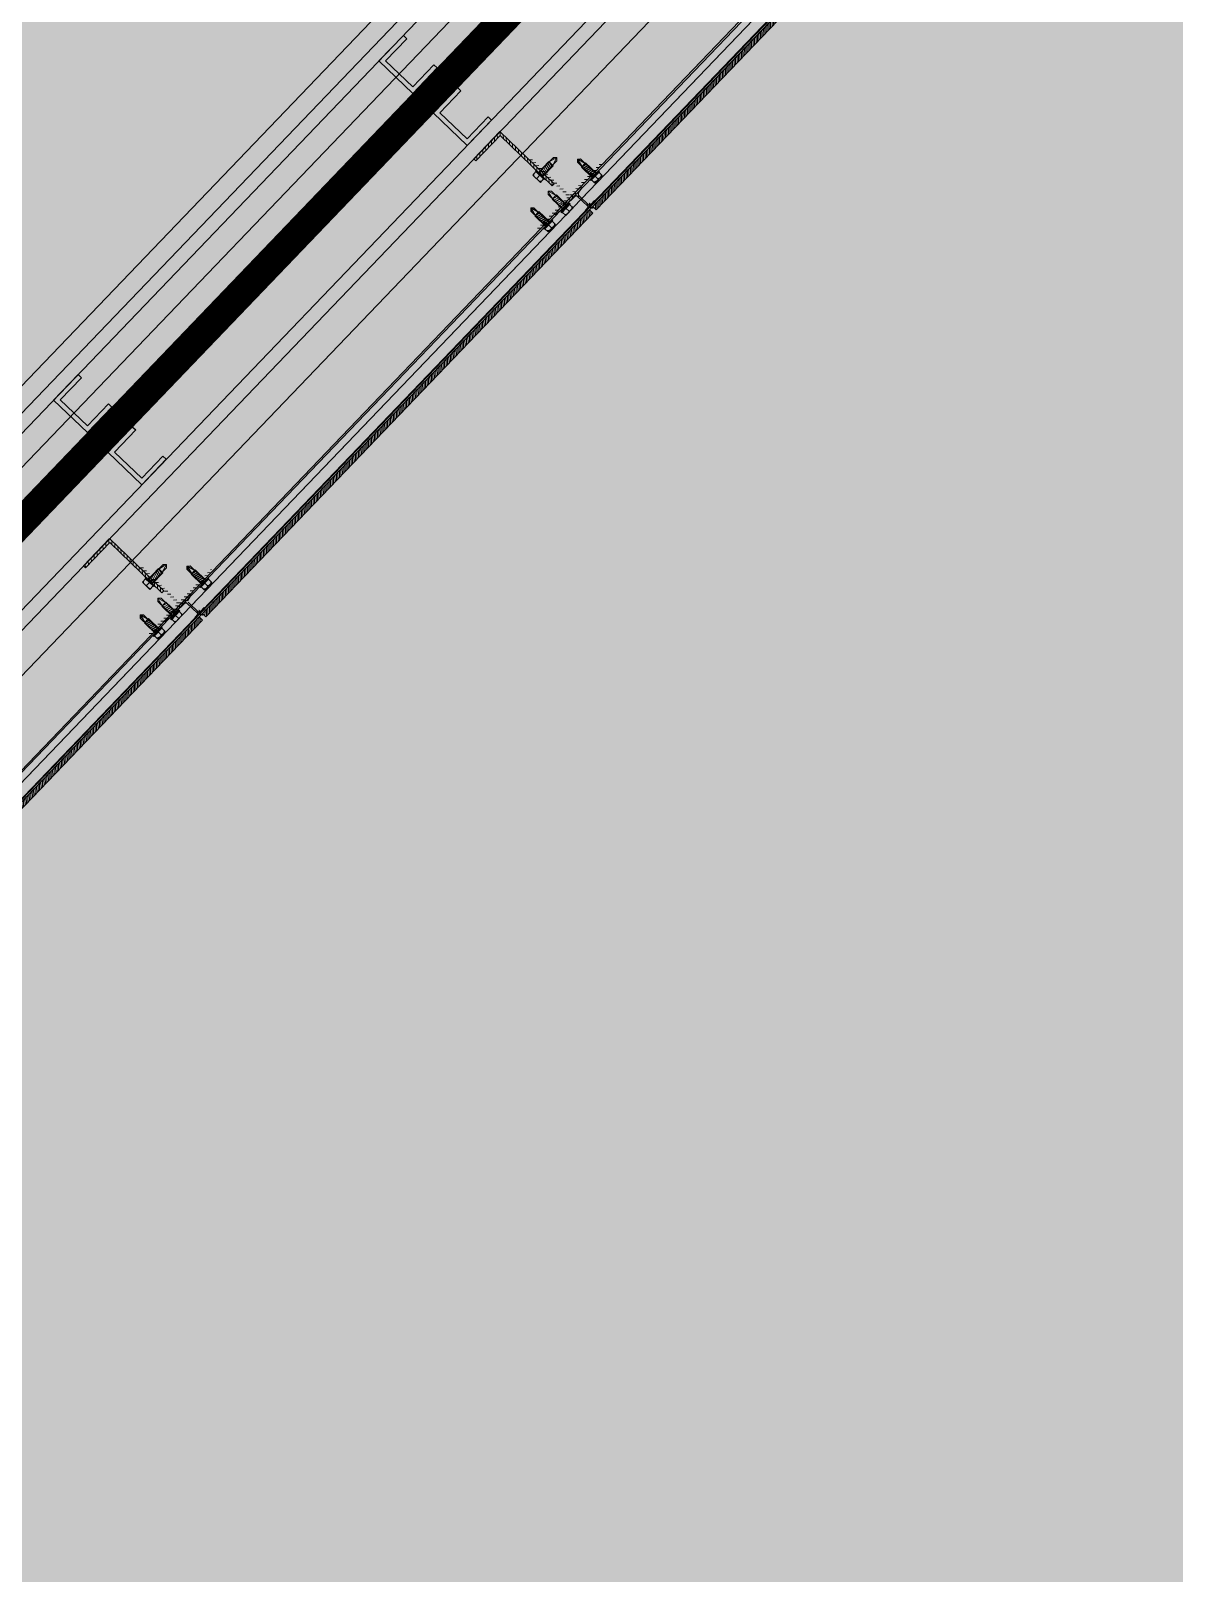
# Model space of a CAD drawing. Header units: metres. Extents: x 678805 to 1359287, y 2747329 to 5497370.
# Drawn here: x 679801.143 to 679802.36, y 2748729.828 to 2748731.468 of the extents above; entities that cross this region are included whole.
import ezdxf

# ---------------------------------------------------------------- set-up
doc = ezdxf.new("R2010")
doc.units = ezdxf.units.M
doc.linetypes.add('XREF_MON_BUILDINGS$0$Hidden', pattern=[0.004, 0.002, -0.002])
for name, color, linetype in [('00_XREF_MON_HSC_PAVEMENT', 7, 'Continuous'), ('00_XREF_TWQ_BUILDINGS', 7, 'Continuous'), ('XREF_MON_BUILDINGS$0$00-Modulos DEFINIDOS', 7, 'Continuous'), ('XREF_MON_BUILDINGS$0$00-Modulos ROOFS', 2, 'Continuous'), ('XREF_MON_BUILDINGS$0$02-L-01_Structure t2', 7, 'Continuous'), ('XREF_MON_BUILDINGS$0$02-L-01_Struture aux', 4, 'Continuous'), ('XREF_MON_BUILDINGS$0$02-L-Insulation', 252, 'Continuous'), ('XREF_MON_BUILDINGS$0$02-L-INT Panel', 5, 'Continuous'), ('XREF_MON_BUILDINGS$0$02-L-panel', 5, 'Continuous')]:
    doc.layers.add(name, color=color, linetype=linetype)
doc.layers.add('XREF_MON_BUILDINGS$0$0-WIPEOUTS', color=7, linetype='Continuous', true_color=0xffffff)
doc.layers.add('XREF_MON_BUILDINGS$0$00-AUX STRUCTURE', color=3, linetype='Continuous', plot=False)
for name, color, linetype, lineweight in [('XREF_MON_BUILDINGS$0$02-H-251', 251, 'Continuous', 0), ('XREF_MON_BUILDINGS$0$02-H-254', 254, 'Continuous', 0), ('XREF_MON_BUILDINGS$0$02-L-01_Structure L', 7, 'Continuous', 5), ('XREF_MON_BUILDINGS$0$02-L-01_Structure T', 8, 'Continuous', 5)]:
    doc.layers.add(name, color=color, linetype=linetype, lineweight=lineweight)
doc.layers.add('XREF_MON_BUILDINGS$0$02-KH-01 Water_Toilets', color=7, linetype='Continuous', lineweight=30, true_color=0x3877ff)
doc.layers.add('XREF_MON_HSC_PAVEMENT$0$03-TR-Pavement_06_Concrete Slab in situ', color=7, linetype='Continuous', lineweight=9, true_color=0xf7f7f7)
doc.layers.get('XREF_MON_BUILDINGS$0$02-KH-01 Water_Toilets').off()
doc.linetypes.add('XREF_MON_BUILDINGS$0$BATTING', pattern='A,0.0001,-0.1,[134,ltypeshp.shx,S=0.1,R=0,X=-0.1,Y=0],-0.2,[134,ltypeshp.shx,S=0.1,R=180,X=0.1,Y=0],-0.1', length=0.4001)

# ---------------------------------------------------------------- blocks, each defined once
blk = doc.blocks.new('XREF_MON_BUILDINGS$0$modulo kiosco')
at = {"layer": 'XREF_MON_BUILDINGS$0$0-WIPEOUTS', "true_color": 0xfcfcfc}
h = blk.add_hatch(color=7, dxfattribs=at)
h.dxf.hatch_style = 1
h.paths.add_polyline_path([(119.6986085139215, -61.62058441969566), (119.6986085125245, -56.82058442011476), (124.4986085132696, -56.82058442058042), (124.4986085123383, -61.62058442132547)])
at = {"layer": 'XREF_MON_BUILDINGS$0$00-Modulos ROOFS', "lineweight": 0}
blk.add_lwpolyline([(119.6986085139215, -61.62058441969566), (119.6986085125245, -56.82058442011476), (124.4986085132696, -56.82058442058042), (124.4986085123383, -61.62058442132547)], close=True, dxfattribs=at)
at = {"layer": 'XREF_MON_BUILDINGS$0$00-Modulos ROOFS'}
blk.add_lwpolyline([(124.4986085137352, -57.12058442062698), (124.4986085132696, -56.82058442058042), (124.1986085125245, -56.82058442151174), (119.9986085128039, -56.82058442034759), (119.6986085125245, -56.82058442011476), (119.6986085125245, -57.12058442085981), (119.6986085134558, -61.32058442058042), (119.6986085139215, -61.62058441969566), (119.9986085128039, -61.62058442062698), (124.1986085125245, -61.62058442109264), (124.4986085123383, -61.62058442132547), (124.4986085128039, -61.32058442081325)], close=True, dxfattribs=at)
blk = doc.blocks.new('XREF_MON_BUILDINGS$0$AUTORROSCANTE')
at = {"layer": 'XREF_MON_BUILDINGS$0$02-L-01_Structure t2', "color": 0}
for p, q in [((-31.20000000000002, 5.629165124598842), (-26.19999999999959, 5.62916512459816)), ((-31.19999999999999, -3.410605131648481e-13), (-26.19999999999976, 0)), ((-2.365309734828713, 2.5), (-25, 2.5)), ((0, 0), (-8.999999999999972, 2.5)), ((0, 0), (-3.600692283157343, -1.09366380576239)), ((0, 0), (-2.365309734828713, 2.5)), ((0, 0), (-2.365309734828713, -2.5)), ((-31.20000000000002, -5.629165124598899), (-26.19999999999948, -5.629165124599581)), ((-2.365309734828713, -2.5), (-25, -2.5)), ((-3.600692283157343, -1.09366380576239), (-2.365309734828713, -2.5))]:
    blk.add_line(p, q, dxfattribs=at)
at = {"layer": 'XREF_MON_BUILDINGS$0$02-L-01_Structure t2', "color": 253}
for p, q in [((-25, 3.149999999999977), (-8.999999999999943, 3.150000000000034)), ((-23.47427264461649, -3.14999999999992), (-25, 2.662522019210144)), ((-21.40651940967126, -3.14999999999992), (-23.06020473028568, 3.149999999999864)), ((-19.338766174726, -3.14999999999992), (-20.99245149534045, 3.14999999999992)), ((-17.27101293978083, -3.14999999999992), (-18.92469826039516, 3.150000000000034)), ((-15.20325970483566, -3.14999999999992), (-16.85694502544993, 3.150000000000034)), ((-13.1355064698904, -3.14999999999992), (-14.78919179050473, 3.149999999999977)), ((-11.06775323494514, -3.14999999999992), (-12.72143855555953, 3.149999999999977)), ((-9, -3.14999999999992), (-10.65368532061433, 3.150000000000034)), ((-9, -3.14999999999992), (-8.999999999999972, 3.150000000000034)), ((-25, -3.149999999999977), (-9, -3.149999999999977)), ((-3.600692283157343, -1.09366380576239), (-9, -2.5))]:
    blk.add_line(p, q, dxfattribs=at)
at = {"layer": 'XREF_MON_BUILDINGS$0$02-L-01_Structure t2', "color": 0}
for points in [[(-31.20000000000002, 5.629165124598842), (-26.19999999999996, 5.629165124598842), (-26.19999999999996, -5.629165124599581), (-31.20000000000002, -5.629165124599581)], [(-26.19999999999951, 6.5), (-25, 6.5), (-25, -6.500000000000057), (-26.19999999999951, -6.500000000000057)]]:
    blk.add_lwpolyline(points, close=True, dxfattribs=at)
for centre, start, end in [((-26.98608579049073, 2.367525475711773), 129.2840388374925, 214.1828116507075), ((-26.98608579049073, -2.366719793068796), 145.8304296466695, 230.7332658614822)]:
    blk.add_arc(centre, 4.213914209509284, start, end, dxfattribs=at)
blk = doc.blocks.new('XREF_MON_BUILDINGS$0$ULMA_Montante VV')
at = {"layer": 'XREF_MON_BUILDINGS$0$02-H-251', "ltscale": 125}
h = blk.add_hatch(dxfattribs=at)
h.set_pattern_fill('ANSI31', color=256, scale=0.001, angle=450, style=0)
h.set_pattern_definition([(134.9999999999999, (-0.05125000000043656, -0.00250000000005457), (-0.002245064030267289, -0.002245064030267287), [])])
edge = h.paths.add_edge_path()
edge.add_line((-0.05095000000073924, -0.00250000000005457), (0.04844999999841093, -0.00250000000005457))
edge.add_arc((0.04844999999841093, -0.002200000000129876), 0.0003, 270, 360)
edge.add_line((0.04874999999992724, -0.002200000000129876), (0.04874999999992724, -0.0003000000001520675))
edge.add_arc((0.04844999999841093, -0.0003000000001520675), 0.0003, 0, 90)
edge.add_line((0.04844999999841093, 0), (0, 0))
edge.add_line((0, 0), (0, 0.05719999999996617))
edge.add_arc((-0.0003000000015163096, 0.05719999999996617), 0.0003, 0, 90)
edge.add_line((-0.0003000000015163096, 0.05749999999989086), (-0.002200000000811997, 0.05749999999989086))
edge.add_arc((-0.002200000000811997, 0.05719999999996617), 0.0003, 90, 180)
edge.add_line((-0.002500000000509317, 0.05719999999996617), (-0.002500000000509317, 0))
edge.add_line((-0.002500000000509317, 0), (-0.05095000000073924, 0))
edge.add_arc((-0.05095000000073924, -0.0003000000001520675), 0.0003, 90, 180)
edge.add_line((-0.05125000000043656, -0.0003000000001520675), (-0.05125000000043656, -0.002200000000129876))
edge.add_arc((-0.05095000000073924, -0.002200000000129876), 0.0003, 180, 270)
blk = doc.blocks.new('XREF_MON_BUILDINGS$0$ULMA_Autotaladrante')
at = {"layer": 'XREF_MON_BUILDINGS$0$02-L-01_Structure T', "color": 252}
for p, q in [((-0.02500000000509317, 2.273736754432321e-13), (-0.02263469026956955, 0.00250000000005457)), ((-0.02500000000509317, 2.273736754432321e-13), (-0.01600000000325963, 0.00250000000005457)), ((-0.02500000000509317, 2.273736754432321e-13), (-0.02263469026956955, -0.002499999999599822)), ((-0.02500000000509317, 2.273736754432321e-13), (-0.02139930772136722, -0.001093663805477263)), ((-0.02263469026956955, 0.00250000000005457), (0, 0.00250000000005457)), ((0, 0.003150000000232467), (-0.01600000000325963, 0.003150000000232467)), ((-0.01600000000325963, -0.003149999999777719), (-0.01600000000325963, 0.003150000000232467)), ((-0.01600000000325963, -0.003149999999777719), (-0.01434631468237058, 0.003150000000232467)), ((-0.01393224676803584, -0.003149999999777719), (-0.01227856144714679, 0.003150000000232467)), ((-0.0118644935323573, -0.003149999999777719), (-0.01021080821146825, 0.003150000000232467)), ((-0.00979674029713351, -0.003149999999777719), (-0.008143054976244457, 0.003150000000232467)), ((-0.00772898706190972, -0.003149999999777719), (-0.006075301741020667, 0.003150000000232467)), ((-0.005661233826231182, -0.003149999999777719), (-0.004007548505342129, 0.003150000000232467)), ((-0.003593480591007392, -0.003149999999777719), (-0.001939795270118339, 0.003150000000232467)), ((-0.001525727355783602, -0.003149999999777719), (0, 0.002662522019363678)), ((0.006200000001172157, 0.005629165124673818), (0.001200000000153523, 0.005629165124673818)), ((0.006200000001172157, 2.273736754432321e-13), (0.001200000000153523, 2.273736754432321e-13)), ((-0.02139930772136722, -0.001093663805477263), (-0.02263469026956955, -0.002499999999599822)), ((-0.02263469026956955, -0.002499999999599822), (0, -0.002499999999599822)), ((-0.02139930772136722, -0.001093663805477263), (-0.01600000000325963, -0.002499999999599822)), ((0, -0.003149999999777719), (-0.01600000000325963, -0.003149999999777719)), ((0.006200000001172157, -0.005629165124219071), (0.001200000000153523, -0.005629165124219071))]:
    blk.add_line(p, q, dxfattribs=at)
for points in [[(0.001200000000153523, 0.006499999999959982), (0, 0.006499999999959982), (0, -0.006499999999732609), (0.001200000000153523, -0.006499999999732609)], [(0.006200000001172157, 0.005629165124673818), (0.001200000000153523, 0.005629165124673818), (0.001200000000153523, -0.005629165124219071), (0.006200000001172157, -0.005629165124219071)]]:
    blk.add_lwpolyline(points, close=True, dxfattribs=at)
for centre, start, end in [((0.001986085791031655, 0.002367525475847287), 325.8171883654993, 50.71596115511253), ((0.001986085791031655, -0.002366719792689764), 309.2667341381091, 34.16957033823044)]:
    blk.add_arc(centre, 0.004213914210367771, start, end, dxfattribs=at)
blk = doc.blocks.new('XREF_MON_BUILDINGS$0$ULMA_Escuadra40x80_Seccion')
at = {"layer": 'XREF_MON_BUILDINGS$0$02-H-251', "ltscale": 125}
h = blk.add_hatch(dxfattribs=at)
h.set_pattern_fill('ANSI31', color=256, scale=0.001, angle=360, style=0)
h.set_pattern_definition([(45, (0, 0), (-0.002245064030267288, 0.002245064030267289), [])])
h.paths.add_polyline_path([(0, 0.0799999999994725), (0.002999999989697244, 0.0799999999994725), (0.002999999989697244, 0.002999999999701686), (0.03999999999359716, 0.002999999999701686), (0.03999999999359716, 0), (0, 0)])
at = {"layer": 'XREF_MON_BUILDINGS$0$02-L-01_Structure L', "linetype": 'Continuous'}
blk.add_lwpolyline([(0, 0.0799999999994725), (0.002999999989697244, 0.0799999999994725), (0.002999999989697244, 0.002999999999701686), (0.03999999999359716, 0.002999999999701686), (0.03999999999359716, 0), (0, 0)], close=True, dxfattribs=at)
blk = doc.blocks.new('XREF_MON_BUILDINGS$0$A$C56BF4A3E')
at = {"layer": 'XREF_MON_BUILDINGS$0$02-H-251', "linetype": 'XREF_MON_BUILDINGS$0$Hidden', "ltscale": 125}
h = blk.add_hatch(dxfattribs=at)
h.set_pattern_fill('ANSI31', color=256, scale=0.001, angle=360, style=0)
h.set_pattern_definition([(45, (-250.1190308536063, -172.1081610942427), (-0.002245064030267288, 0.002245064030267289), [])])
edge = h.paths.add_edge_path()
edge.add_line((6.607799074164372, 0.0269813749317791), (6.609799074164325, 0.0269813749317791))
edge.add_line((6.609799074164325, 0.0269813749317791), (6.616670568796476, 0.02673596440934034))
edge.add_line((6.616670568796476, 0.02673596440934034), (6.617549401815463, 0.02579188096103735))
edge.add_arc((6.617768986389105, 0.02599628892301098), 0.0003, 222.95, 312.9500000000114)
edge.add_line((6.617973394351306, 0.02577670434936863), (6.618917664320147, 0.02665571099794306))
edge.add_line((6.618917664320147, 0.02665571099794306), (6.620667982855561, 0.02659319962083373))
edge.add_line((6.620667982855561, 0.02659319962083373), (6.621546851898042, 0.02564907747444067))
edge.add_arc((6.621766436471912, 0.0258534854373238), 0.0003, 222.9500000000149, 312.9500000000114)
edge.add_line((6.621970844434113, 0.02563390086368145), (6.62291515310741, 0.02651294354097899))
edge.add_line((6.62291515310741, 0.02651294354097899), (6.635870457225305, 0.02605025410764483))
edge.add_arc((6.635799074164392, 0.02405152839935454), 0.002, 360, 447.95459151111373, ccw=False)
edge.add_line((6.637799074164345, 0.02405152839935454), (6.637799074164345, 0.01732217391952418))
edge.add_line((6.637799074164345, 0.01732217391952418), (6.637799074164345, 0.00798137493154627))
edge.add_line((6.637799074164345, 0.00798137493154627), (6.632649074164387, 0.00798137493154627))
edge.add_line((6.632649074164387, 0.00798137493154627), (6.632649074164387, 0.006981374931342543))
edge.add_line((6.632649074164387, 0.006981374931342543), (6.637966468006848, 0.006981374931342543))
edge.add_arc((6.637966468006848, 0.006681374931645223), 0.0003, 29.99999999999568, 90, ccw=False)
edge.add_line((6.638226275628053, 0.006831374931493883), (6.639889266543118, 0.003950990174303115))
edge.add_arc((6.640149074164324, 0.004100990174151775), 0.0003, 210.0000000000145, 389.9999999999957)
edge.add_line((6.640408881785529, 0.004250990174000435), (6.639092301031692, 0.006531374931796563))
edge.add_arc((6.639352108652897, 0.006681374931645223), 0.0003, 90, 209.9999999999957, ccw=False)
edge.add_line((6.639352108652897, 0.006981374931342543), (6.647099074164284, 0.006981374931342543))
edge.add_line((6.647099074164284, 0.006981374931342543), (6.647099074164284, 0.00798137493154627))
edge.add_line((6.647099074164284, 0.00798137493154627), (6.641099074164426, 0.00798137493154627))
edge.add_line((6.641099074164426, 0.00798137493154627), (6.641099074164426, 0.009731374931902792))
edge.add_arc((6.640849074164375, 0.009731374931902792), 0.0002500000000000272, 360, 540)
edge.add_line((6.640599074164324, 0.009731374931902792), (6.640599074164324, 0.00798137493154627))
edge.add_line((6.640599074164324, 0.00798137493154627), (6.639599074164348, 0.00798137493154627))
edge.add_line((6.639599074164348, 0.00798137493154627), (6.639599074164348, 0.02422579777328338))
edge.add_arc((6.641599074164301, 0.02422579777328338), 0.002, 97.44741685019778, 180, ccw=False)
edge.add_line((6.641339841684808, 0.0262089262413383), (6.64724907416436, 0.0269813749317791))
edge.add_line((6.64724907416436, 0.0269813749317791), (6.64724907416436, 0.02878137493178201))
edge.add_line((6.64724907416436, 0.02878137493178201), (6.607799074164372, 0.02878137493178201))
edge.add_line((6.607799074164372, 0.02878137493178201), (6.607799074164372, 0.0269813749317791))
h = blk.add_hatch(dxfattribs=at)
h.set_pattern_fill('ANSI31', color=256, scale=0.001, angle=360, style=0)
h.set_pattern_definition([(45, (-249.5190308536063, -172.1081610942427), (-0.002245064030267288, 0.002245064030267289), [])])
edge = h.paths.add_edge_path()
edge.add_line((7.207799074164374, 0.0269813749317791), (7.209799074164327, 0.0269813749317791))
edge.add_line((7.209799074164327, 0.0269813749317791), (7.216670568796477, 0.02673596440934034))
edge.add_line((7.216670568796477, 0.02673596440934034), (7.217549401815464, 0.02579188096103735))
edge.add_arc((7.217768986389107, 0.02599628892301098), 0.0003, 222.95, 312.9500000000114)
edge.add_line((7.217973394351308, 0.02577670434936863), (7.218917664320148, 0.02665571099794306))
edge.add_line((7.218917664320148, 0.02665571099794306), (7.220667982855563, 0.02659319962083373))
edge.add_line((7.220667982855563, 0.02659319962083373), (7.221546851898044, 0.02564907747444067))
edge.add_arc((7.221766436471913, 0.0258534854373238), 0.0003, 222.9500000000149, 312.9500000000114)
edge.add_line((7.221970844434114, 0.02563390086368145), (7.222915153107412, 0.02651294354097899))
edge.add_line((7.222915153107412, 0.02651294354097899), (7.235870457225307, 0.02605025410764483))
edge.add_arc((7.235799074164394, 0.02405152839935454), 0.002, 360, 447.95459151111373, ccw=False)
edge.add_line((7.237799074164347, 0.02405152839935454), (7.237799074164347, 0.01732217391952418))
edge.add_line((7.237799074164347, 0.01732217391952418), (7.237799074164347, 0.00798137493154627))
edge.add_line((7.237799074164347, 0.00798137493154627), (7.232649074164389, 0.00798137493154627))
edge.add_line((7.232649074164389, 0.00798137493154627), (7.232649074164389, 0.006981374931342543))
edge.add_line((7.232649074164389, 0.006981374931342543), (7.237966468006849, 0.006981374931342543))
edge.add_arc((7.237966468006849, 0.006681374931645223), 0.0003, 29.99999999999568, 90, ccw=False)
edge.add_line((7.238226275628055, 0.006831374931493883), (7.23988926654312, 0.003950990174303115))
edge.add_arc((7.240149074164325, 0.004100990174151775), 0.0003, 210.0000000000145, 389.9999999999957)
edge.add_line((7.24040888178553, 0.004250990174000435), (7.239092301031693, 0.006531374931796563))
edge.add_arc((7.239352108652898, 0.006681374931645223), 0.0003, 90, 209.9999999999957, ccw=False)
edge.add_line((7.239352108652898, 0.006981374931342543), (7.247099074164286, 0.006981374931342543))
edge.add_line((7.247099074164286, 0.006981374931342543), (7.247099074164286, 0.00798137493154627))
edge.add_line((7.247099074164286, 0.00798137493154627), (7.241099074164428, 0.00798137493154627))
edge.add_line((7.241099074164428, 0.00798137493154627), (7.241099074164428, 0.009731374931902792))
edge.add_arc((7.240849074164377, 0.009731374931902792), 0.0002500000000000272, 360, 540)
edge.add_line((7.240599074164326, 0.009731374931902792), (7.240599074164326, 0.00798137493154627))
edge.add_line((7.240599074164326, 0.00798137493154627), (7.239599074164349, 0.00798137493154627))
edge.add_line((7.239599074164349, 0.00798137493154627), (7.239599074164349, 0.02422579777328338))
edge.add_arc((7.241599074164302, 0.02422579777328338), 0.002, 97.44741685019778, 180, ccw=False)
edge.add_line((7.241339841684809, 0.0262089262413383), (7.247249074164362, 0.0269813749317791))
edge.add_line((7.247249074164362, 0.0269813749317791), (7.247249074164362, 0.02878137493178201))
edge.add_line((7.247249074164362, 0.02878137493178201), (7.207799074164374, 0.02878137493178201))
edge.add_line((7.207799074164374, 0.02878137493178201), (7.207799074164374, 0.0269813749317791))
at = {"layer": 'XREF_MON_BUILDINGS$0$02-H-254', "ltscale": 125}
h = blk.add_hatch(dxfattribs=at)
h.set_pattern_fill('ANSI31', color=256, scale=0.0005, style=0)
h.set_pattern_definition([(45, (-250.8617890681419, -171.9808575449287), (-0.001122532015133644, 0.001122532015133644), [])])
h.paths.add_polyline_path([(6.041299074183893, 8.775763254931235e-05), (6.63616853763963, 8.775763254931235e-05), (6.63616853763963, 0.0050199457986011), (6.041299074183893, 0.00501821766063415)])
h = blk.add_hatch(dxfattribs=at)
h.set_pattern_fill('ANSI31', color=256, scale=0.0005, style=0)
h.set_pattern_definition([(45, (-250.261789068142, -171.9808575449287), (-0.001122532015133644, 0.001122532015133644), [])])
h.paths.add_polyline_path([(6.641299074183895, 8.775763254931235e-05), (7.236168537639632, 8.775763254931235e-05), (7.236168537639632, 0.0050199457986011), (6.641299074183895, 0.00501821766063415)])
h = blk.add_hatch(dxfattribs=at)
h.set_pattern_fill('ANSI31', color=256, scale=0.0005, style=0)
h.set_pattern_definition([(45, (-249.661789068142, -171.9808575449287), (-0.001122532015133644, 0.001122532015133644), [])])
h.paths.add_polyline_path([(7.241299074183896, 8.775763254931235e-05), (7.836168537639633, 8.775763254931235e-05), (7.836168537639633, 0.0050199457986011), (7.241299074183896, 0.00501821766063415)])
at = {"layer": 'XREF_MON_BUILDINGS$0$00-AUX STRUCTURE', "linetype": 'Continuous', "const_width": 0.03}
blk.add_lwpolyline([(5.110634532114357, 0.2113524632619566), (9.35863453211795, 0.2113524632619566)], dxfattribs=at)
at = {"layer": 'XREF_MON_BUILDINGS$0$02-L-01_Struture aux', "linetype": 'Continuous'}
for p, q in [((5.110634532114357, 0.2263524632682774), (9.35063453211794, 0.2263524632641776)), ((5.110634532114357, 0.1963524632556286), (9.35063453211794, 0.1963524632515288))]:
    blk.add_line(p, q, dxfattribs=at)
at = {"layer": 'XREF_MON_BUILDINGS$0$02-L-01_Struture aux'}
for p, q in [((9.606410899122924, 0.02878126135213321), (4.864218063045374, 0.02878137223468613)), ((4.864218062999779, 0.02683137493374943), (9.606410899122924, 0.02683137493374943))]:
    blk.add_line(p, q, dxfattribs=at)
at = {"layer": 'XREF_MON_BUILDINGS$0$02-L-01_Struture aux', "linetype": 'XREF_MON_BUILDINGS$0$Hidden'}
for p, q in [((6.607799074164372, 0.02878137493178201), (6.607799074164372, 0.0269813749317791)), ((6.607799074164372, 0.02878137493178201), (6.64724907416436, 0.02878137493178201)), ((6.607799074164372, 0.0269813749317791), (6.609799074164325, 0.0269813749317791)), ((6.6090490741644, 0.0269813749317791), (6.609799074164325, 0.0269813749317791)), ((6.616670568796476, 0.02673596440934034), (6.609799074164325, 0.0269813749317791)), ((6.617549401815463, 0.02579188096103735), (6.616670568796476, 0.02673596440934034)), ((6.617973394351306, 0.02577670434936863), (6.618917664320147, 0.02665571099794306)), ((6.620667982855561, 0.02659319962083373), (6.618917664320147, 0.02665571099794306)), ((6.621546851898042, 0.02564907747444067), (6.620667982855561, 0.02659319962083373)), ((6.621970844434113, 0.02563390086368145), (6.62291515310741, 0.02651294354097899)), ((6.635870457225305, 0.02605025410764483), (6.62291515310741, 0.02651294354097899)), ((6.637799074164345, 0.02405152839935454), (6.637799074164345, 0.01732217391952418)), ((6.637799074164345, 0.01732217391952418), (6.637799074164345, 0.00798137493154627)), ((6.639599074164348, 0.02422579777328338), (6.639599074164348, 0.00798137493154627)), ((6.641339841684808, 0.0262089262413383), (6.64724907416436, 0.0269813749317791)), ((6.64724907416436, 0.02878137493178201), (6.64724907416436, 0.0269813749317791)), ((7.207799074164374, 0.02878137493178201), (7.207799074164374, 0.0269813749317791)), ((7.207799074164374, 0.02878137493178201), (7.247249074164362, 0.02878137493178201)), ((7.207799074164374, 0.0269813749317791), (7.209799074164327, 0.0269813749317791)), ((7.209049074164401, 0.0269813749317791), (7.209799074164327, 0.0269813749317791)), ((7.216670568796477, 0.02673596440934034), (7.209799074164327, 0.0269813749317791)), ((7.217549401815464, 0.02579188096103735), (7.216670568796477, 0.02673596440934034)), ((7.217973394351308, 0.02577670434936863), (7.218917664320148, 0.02665571099794306)), ((7.220667982855563, 0.02659319962083373), (7.218917664320148, 0.02665571099794306)), ((7.221546851898044, 0.02564907747444067), (7.220667982855563, 0.02659319962083373)), ((7.221970844434114, 0.02563390086368145), (7.222915153107412, 0.02651294354097899)), ((7.235870457225307, 0.02605025410764483), (7.222915153107412, 0.02651294354097899)), ((7.237799074164347, 0.02405152839935454), (7.237799074164347, 0.01732217391952418)), ((7.237799074164347, 0.01732217391952418), (7.237799074164347, 0.00798137493154627)), ((7.239599074164349, 0.02422579777328338), (7.239599074164349, 0.00798137493154627)), ((7.241339841684809, 0.0262089262413383), (7.247249074164362, 0.0269813749317791)), ((7.247249074164362, 0.02878137493178201), (7.247249074164362, 0.0269813749317791)), ((6.632649074164387, 0.00798137493154627), (6.637799074164345, 0.00798137493154627)), ((6.632649074164387, 0.00798137493154627), (6.632649074164387, 0.006981374931342543)), ((6.632649074164387, 0.006981374931342543), (6.637966468006848, 0.006981374931342543)), ((6.639889266543118, 0.003950990174303115), (6.638226275628053, 0.006831374931493883)), ((6.640408881785529, 0.004250990174000435), (6.639092301031692, 0.006531374931796563)), ((6.639352108652897, 0.006981374931342543), (6.647099074164284, 0.006981374931342543)), ((6.639599074164348, 0.00798137493154627), (6.640799074164331, 0.00798137493154627)), ((6.640799074164331, 0.009731374931902792), (6.640799074164331, 0.00798137493154627)), ((6.641299074164376, 0.009731374931902792), (6.641299074164433, 0.00798137493154627)), ((6.641299074164433, 0.00798137493154627), (6.647099074164284, 0.00798137493154627)), ((6.647099074164284, 0.00798137493154627), (6.647099074164284, 0.006981374931342543)), ((7.232649074164389, 0.00798137493154627), (7.237799074164347, 0.00798137493154627)), ((7.232649074164389, 0.00798137493154627), (7.232649074164389, 0.006981374931342543)), ((7.232649074164389, 0.006981374931342543), (7.237966468006849, 0.006981374931342543)), ((7.23988926654312, 0.003950990174303115), (7.238226275628055, 0.006831374931493883)), ((7.24040888178553, 0.004250990174000435), (7.239092301031693, 0.006531374931796563)), ((7.239352108652898, 0.006981374931342543), (7.247099074164286, 0.006981374931342543)), ((7.239599074164349, 0.00798137493154627), (7.240799074164332, 0.00798137493154627)), ((7.240799074164332, 0.009731374931902792), (7.240799074164332, 0.00798137493154627)), ((7.241299074164377, 0.009731374931902792), (7.241299074164434, 0.00798137493154627)), ((7.241299074164434, 0.00798137493154627), (7.247099074164286, 0.00798137493154627)), ((7.247099074164286, 0.00798137493154627), (7.247099074164286, 0.006981374931342543))]:
    blk.add_line(p, q, dxfattribs=at)
at = {"layer": 'XREF_MON_BUILDINGS$0$02-L-01_Struture aux', "linetype": 'Continuous'}
for points in [[(6.73310068939421, 0.2763524632515129), (6.695634532103131, 0.2763524632578509), (6.695634532103131, 0.2263524632578395), (6.73310068939421, 0.226352463257868), (6.73310068939421, 0.2313524632578634), (6.700634532103155, 0.231352463257835), (6.700634532103155, 0.2713524632570028), (6.733100689401827, 0.2713524632515174), (6.733100689401827, 0.2763524632515129)], [(7.23310068939421, 0.2763524632515129), (7.195634532103131, 0.2763524632578509), (7.195634532103131, 0.2263524632578395), (7.23310068939421, 0.226352463257868), (7.23310068939421, 0.2313524632578634), (7.200634532103155, 0.231352463257835), (7.200634532103155, 0.2713524632570028), (7.233100689401827, 0.2713524632515174), (7.233100689401827, 0.2763524632515129)], [(6.73310068939421, 0.1463524632641935), (6.695634532103131, 0.1463524632578554), (6.695634532103131, 0.1963524632578668), (6.73310068939421, 0.1963524632578384), (6.73310068939421, 0.1913524632578429), (6.700634532103155, 0.1913524632578714), (6.700634532103155, 0.1513524632587036), (6.733100689401827, 0.1513524632641889), (6.733100689401827, 0.1463524632641935)], [(7.23310068939421, 0.1463524632641935), (7.195634532103131, 0.1463524632578554), (7.195634532103131, 0.1963524632578668), (7.23310068939421, 0.1963524632578384), (7.23310068939421, 0.1913524632578429), (7.200634532103155, 0.1913524632578714), (7.200634532103155, 0.1513524632587036), (7.233100689401827, 0.1513524632641889), (7.233100689401827, 0.1463524632641935)]]:
    blk.add_lwpolyline(points, dxfattribs=at)
at = {"layer": 'XREF_MON_BUILDINGS$0$02-L-01_Struture aux'}
for points in [[(9.606410899122924, 0.006936668091238829), (4.864217982283829, 0.006936667175349243)], [(4.864218062552606, 0.007706819045150581), (9.606410899122924, 0.007706819961040168)]]:
    blk.add_lwpolyline(points, dxfattribs=at)
at = {"layer": 'XREF_MON_BUILDINGS$0$02-L-01_Struture aux', "linetype": 'XREF_MON_BUILDINGS$0$Hidden'}
for centre, radius, start, end in [((6.617768986389105, 0.02599628892301098), 0.0003, 222.9499999742432, 312.950000006033), ((6.621766436471912, 0.0258534854373238), 0.0003, 222.9500000717971, 312.950000006033), ((6.635799074164392, 0.02405152839935454), 0.002, 0, 87.95459151390347), ((6.641599074164301, 0.02422579777328338), 0.002, 97.44741685044744, 180), ((7.217768986389107, 0.02599628892301098), 0.0003, 222.9499999742432, 312.950000006033), ((7.221766436471913, 0.0258534854373238), 0.0003, 222.9500000717971, 312.950000006033), ((7.235799074164394, 0.02405152839935454), 0.002, 0, 87.95459151390347), ((7.241599074164302, 0.02422579777328338), 0.002, 97.44741685044744, 180), ((6.637966468006848, 0.006681374931645223), 0.0003, 29.99999996828956, 90), ((6.639352108652897, 0.006681374931645223), 0.0003, 90, 209.9999999682886), ((6.640149074164324, 0.004100990174151775), 0.0003, 209.9999999682886, 29.99999996828956), ((6.641049074164382, 0.009731374931902792), 0.0002500000000000272, 0, 180), ((7.237966468006849, 0.006681374931645223), 0.0003, 29.99999996828956, 90), ((7.239352108652898, 0.006681374931645223), 0.0003, 90, 209.9999999682886), ((7.240149074164325, 0.004100990174151775), 0.0003, 209.9999999682886, 29.99999996828956), ((7.241049074164383, 0.009731374931902792), 0.0002500000000000272, 0, 180)]:
    blk.add_arc(centre, radius, start, end, dxfattribs=at)
at = {"layer": 'XREF_MON_BUILDINGS$0$02-L-Insulation', "linetype": 'XREF_MON_BUILDINGS$0$BATTING', "ltscale": 0.04}
blk.add_line((5.110634532114357, 0.2513524632609325), (9.345634532117916, 0.2513524632568327), dxfattribs=at)
at = {"layer": 'XREF_MON_BUILDINGS$0$02-L-Insulation', "linetype": 'XREF_MON_BUILDINGS$0$BATTING', "ltscale": 0.08}
blk.add_line((5.110634532114307, 0.09798582951128054), (9.544001165870586, 0.09798582950495671), dxfattribs=at)
at = {"layer": 'XREF_MON_BUILDINGS$0$02-L-INT Panel', "linetype": 'Continuous'}
for p, q in [((5.130634532114353, 0.3113524632619331), (9.330634532121064, 0.3113524632578688)), ((5.110634532114357, 0.2913524632619513), (9.350634532121067, 0.2913524632578515)), ((5.110634532114357, 0.2763524632638124), (9.35063453211794, 0.2763524632597125)), ((5.110634532114357, 0.1463524632619553), (9.35063453211794, 0.1463524632578554)), ((5.110634532114357, 0.1313524632638661), (9.35063453211794, 0.1313524632578194))]:
    blk.add_line(p, q, dxfattribs=at)
at = {"layer": 'XREF_MON_BUILDINGS$0$02-L-panel'}
blk.add_line((5.437698540379646, 0.00500949198815448), (9.61477983187405, 0.005021626705428162), dxfattribs=at)
for points in [[(6.63616853763963, 0.00501859720682063), (6.63616853763963, 8.775763254931235e-05), (6.041299074183893, 8.775763254931235e-05), (6.041299074183893, 0.005013243329308636), (6.465971476993278, 0.005019451364070449)], [(7.236168537639632, 0.00501859720682063), (7.236168537639632, 8.775763254931235e-05), (6.641299074183895, 8.775763254931235e-05), (6.641299074183895, 0.005013243329308636), (7.06597147699328, 0.005019451364070449)], [(7.836168537639633, 0.00501859720682063), (7.836168537639633, 8.775763254931235e-05), (7.241299074183896, 8.775763254931235e-05), (7.241299074183896, 0.005013243329308636), (7.665971476993281, 0.005019451364070449)]]:
    blk.add_lwpolyline(points, dxfattribs=at)
at = {"layer": 'XREF_MON_BUILDINGS$0$02-L-panel', "ltscale": 125}
for points in [[(6.641299074183895, 0.005013243329308636), (6.641299074183895, 8.775763254931235e-05)], [(7.241299074183896, 0.005013243329308636), (7.241299074183896, 8.775763254931235e-05)]]:
    blk.add_lwpolyline(points, dxfattribs=at)
at = {"layer": 'XREF_MON_BUILDINGS$0$02-L-01_Struture aux'}
for name, p, rotation in [('XREF_MON_BUILDINGS$0$ULMA_Escuadra40x80_Seccion', (6.630449446077105, 0.1313524632609813), 180), ('XREF_MON_BUILDINGS$0$ULMA_Escuadra40x80_Seccion', (7.230449446077106, 0.1313524632609813), 180), ('XREF_MON_BUILDINGS$0$ULMA_Autotaladrante', (6.627449446089226, 0.06861586776807371), 180.0094821091939), ('XREF_MON_BUILDINGS$0$ULMA_Autotaladrante', (7.227449446089228, 0.06861586776807371), 180.0094821091939), ('XREF_MON_BUILDINGS$0$ULMA_Autotaladrante', (6.620181755774208, 0.02540869406936963), 270.0047410520664), ('XREF_MON_BUILDINGS$0$ULMA_Autotaladrante', (7.22018175577421, 0.02540869406936963), 270.0047410520664)]:
    blk.add_blockref(name, p, dxfattribs=dict(at, rotation=rotation))
for p in [(6.632949446077898, 0.03128137493192185), (7.2329494460779, 0.03128137493192185)]:
    blk.add_blockref('XREF_MON_BUILDINGS$0$ULMA_Montante VV', p, dxfattribs=at)
at = {"layer": 'XREF_MON_BUILDINGS$0$02-L-01_Struture aux', "xscale": -0.001000000003841706, "yscale": 0.000999999996565748, "zscale": 0.001, "rotation": 270}
for p in [(6.594553734269223, 0.05160882704595338), (6.666396780744233, 0.05173137483589585), (7.194553734269224, 0.05160882704595338), (7.266396780744234, 0.05173137483589585)]:
    blk.add_blockref('XREF_MON_BUILDINGS$0$AUTORROSCANTE', p, dxfattribs=at)
blk = doc.blocks.new('XREF_MON_BUILDINGS')
at = {"layer": 'XREF_MON_BUILDINGS$0$02-KH-01 Water_Toilets', "linetype": 'Continuous', "rotation": 46.19281885751325}
blk.add_blockref('XREF_MON_BUILDINGS$0$modulo kiosco', (679672.7383288149, 2748685.830044908), dxfattribs=at)
at = {"layer": 'XREF_MON_BUILDINGS$0$00-Modulos DEFINIDOS', "rotation": 46.19281888744088}
blk.add_blockref('XREF_MON_BUILDINGS$0$A$C56BF4A3E', (679796.732175735, 2748726.052066282), dxfattribs=at)
blk = doc.blocks.new('XREF_MON_HSC_PAVEMENT')
at = {"layer": 'XREF_MON_HSC_PAVEMENT$0$03-TR-Pavement_06_Concrete Slab in situ', "linetype": 'Continuous'}
h = blk.add_hatch(color=256, dxfattribs=at)
h.dxf.hatch_style = 1
h.paths.add_polyline_path([(679804.7077948553, 2748731.756308476), (679798.2444824101, 2748737.944727983), (679788.909462892, 2748731.061581339), (679796.7322374614, 2748723.557927816)])

msp = doc.modelspace()

# ---------------------------------------------------------------- block references
at = {"layer": '00_XREF_MON_HSC_PAVEMENT'}
msp.add_blockref('XREF_MON_HSC_PAVEMENT', (0, 0), dxfattribs=at)

# ---------------------------------------------------------------- next in the draw order: block references
at = {"layer": '00_XREF_TWQ_BUILDINGS'}
msp.add_blockref('XREF_MON_BUILDINGS', (0, 0), dxfattribs=at)

# ---------------------------------------------------------------- next in the draw order: block references
msp.add_blockref('XREF_MON_BUILDINGS', (0, 0))

doc.saveas('drawing.dxf')
